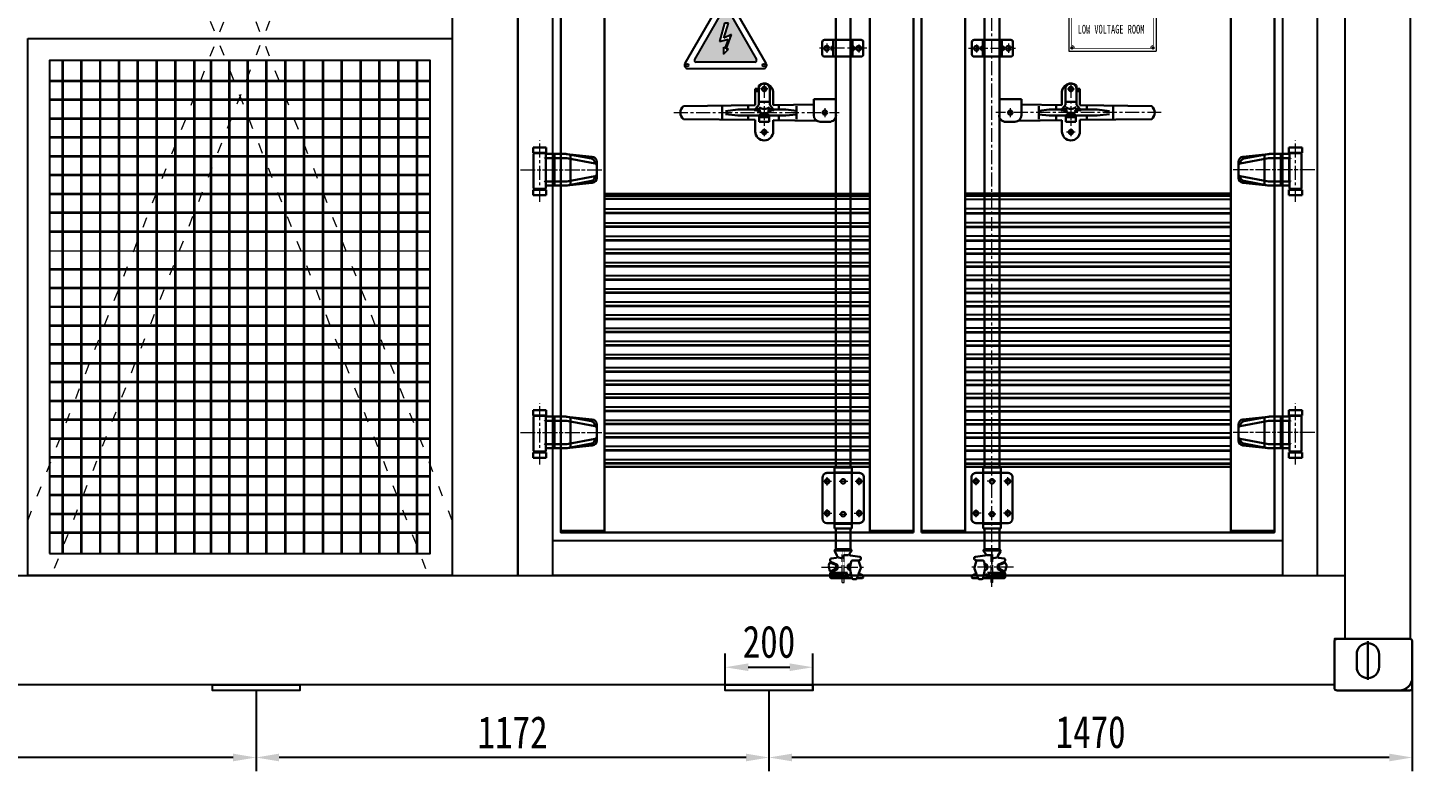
# Model space of a CAD drawing. Extents: x 59521 to 184406, y -1257 to 56672.
# Drawn here: x 74404 to 77568, y 17407 to 19105 of the extents above; entities that cross this region are included whole.
import ezdxf

# ---------------------------------------------------------------- set-up
doc = ezdxf.new("R2010")
doc.units = 0
doc.header["$MEASUREMENT"] = 0
doc.header["$PDMODE"] = 2
doc.header["$PDSIZE"] = 0.2
for name, pattern in [('ACAD_ISO03W100', [30, 12, -18]), ('CENTER', [50.8, 31.75, -6.35, 6.35, -6.35]), ('G', [2, 1.25, -0.25, 0.25, -0.25]), ('HIDDEN', [0.375, 0.25, -0.125])]:
    doc.linetypes.add(name, pattern=pattern)
doc.layers.get('0').update_dxf_attribs({"linetype": 'CONTINUOUS'})
doc.layers.get('DEFPOINTS').update_dxf_attribs({"linetype": 'CONTINUOUS'})
for name, color, linetype, lineweight in [('01', 7, 'CONTINUOUS', 18), ('05', 4, 'G', 18), ('AM_0', 7, 'CONTINUOUS', 30), ('AM_3', 6, 'HIDDEN', 15), ('AM_5', 3, 'CONTINUOUS', 15), ('AM_7', 4, 'CENTER', 15), ('THICK', 7, 'CONTINUOUS', 0), ('主体经', 7, 'CONTINUOUS', 60)]:
    doc.layers.add(name, color=color, linetype=linetype, lineweight=lineweight)
doc.layers.add('02___PRT_ALL_AXES', color=7, linetype='CONTINUOUS')
doc.styles.add('FSDBHZ', font='TXT.SHX', dxfattribs={"width": 0.707, "bigfont": 'HZFS.SHX'})
doc.styles.add('仿宋', font='', dxfattribs={"width": 0.8})
doc.styles.get('仿宋').set_extended_font_data('SimSun')
doc.dimstyles.new('12倍', dxfattribs={"dimscale": 21, "dimtxt": 3.5, "dimasz": 2.5, "dimexe": 1.5, "dimexo": 0, "dimgap": 1, "dimtad": 1, "dimtoh": 1, "dimdsep": 46, "dimtxsty": '仿宋', "dimcen": 2.5, "dimdle": 5, "dimclrd": 4, "dimclre": 4, "dimclrt": 3, "dimadec": 0, "dimazin": 0, "dimtfac": 1, "dimtmove": 0, "dimatfit": 3, "dimfxl": 1, "dimtolj": 1, "dimarcsym": 0})

# ---------------------------------------------------------------- blocks, each defined once
blk = doc.blocks.new('A$Ce09861e0')
at = {"layer": 'AM_0'}
for p, q in [((29.1, 124.3), (59.1, 124.3)), ((29.1, 124.3), (29.1, 112.3)), ((29.1, 112.3), (59.1, 112.3)), ((29.1, 111.3), (59.1, 111.3)), ((30.1, 110.3), (30.1, 31.3)), ((56.8, 100.3), (102.7, 100.3)), ((58.1, 110.3), (58.1, 31.3)), ((58.2, 48.2), (58.2, 99)), ((59.1, 124.3), (59.1, 112.3)), ((59.6, 109.6), (104.3, 109.6)), ((77.6, 38.1), (77.6, 109.2)), ((170.7, 88), (106.1, 100)), ((164.2, 103.3), (106.2, 109.5)), ((162.3, 99), (106.9, 109.3)), ((114.5, 39.5), (114.5, 107.5)), ((169.9, 88.2), (169.9, 89.9)), ((174.5, 55.3), (174.5, 91.8)), ((56.8, 46.8), (102.7, 46.8)), ((59.6, 37.6), (103.6, 37.6)), ((170.7, 59.1), (106.1, 47.1)), ((164.2, 43.9), (106.2, 37.7)), ((162.3, 48.2), (106.9, 37.9)), ((169.9, 57.2), (169.9, 59)), ((29.1, 30.3), (59.1, 30.3)), ((29.1, 29.3), (59.1, 29.3)), ((29.1, 27.8), (59.1, 27.8)), ((29.1, 15.8), (29.1, 27.8)), ((29.1, 15.8), (59.1, 15.8)), ((59.1, 15.8), (59.1, 27.8))]:
    blk.add_line(p, q, dxfattribs=at)
for centre, radius, start, end in [((31.1, 110.3), 1, 90, 180), ((56.8, 99), 1.38, 90, 180), ((57.1, 110.3), 1, 0, 90), ((59.6, 111), 1.38, 180, 270), ((59.6, 99), 1.38, 90, 180), ((102.7, 81.9), 18.5, 79.4792, 90), ((103.6, 91.1), 18.5, 79.4792, 90), ((104.3, 91.1), 18.5, 83.9115, 90), ((160.7, 89.9), 9.23, 0, 79.4792), ((163, 91.8), 11.5, 0, 83.9115), ((169.9, 83.5), 4.62, 0, 79.4792), ((169.9, 63.7), 4.62, 280.5208, 0), ((56.8, 48.2), 1.38, 180, 270), ((59.6, 48.2), 1.38, 180, 270), ((59.6, 36.2), 1.38, 90, 180), ((102.7, 65.3), 18.5, 270, 280.5208), ((103.6, 56), 18.5, 270, 280.5208), ((104.3, 56), 18.5, 270, 276.0885), ((160.7, 57.2), 9.23, 280.5208, 0), ((163, 55.3), 11.5, 276.0885, 0), ((31.1, 31.3), 1, 180, 270), ((57.1, 31.3), 1, 270, 0)]:
    blk.add_arc(centre, radius, start, end, dxfattribs=at)
at = {"layer": 'AM_7'}
for p, q in [((44.1, 0), (44.1, 140.2)), ((0, 73.6), (189.4, 73.6)), ((2.3, 73.6), (191.7, 73.6))]:
    blk.add_line(p, q, dxfattribs=at)
blk = doc.blocks.new('rehrehetreth')
at = {"linetype": 'ByBlock'}
h = blk.add_hatch(color=2, dxfattribs=at)
h.dxf.hatch_style = 1
edge = h.paths.add_edge_path()
edge.add_arc((99473.8, -259676.1), 4, 30, 150)
edge.add_line((99470.4, -259674.1), (99403.3, -259790.3))
edge.add_arc((99406.7, -259792.3), 4, 150, 270)
edge.add_line((99406.7, -259796.3), (99540.9, -259796.3))
edge.add_arc((99540.9, -259792.3), 4, 270, 30)
edge.add_line((99544.4, -259790.3), (99477.3, -259674.1))
h.paths.add_polyline_path([(99480.2, -259707.5), (99471.5, -259707.5), (99460.2, -259749.6), (99479.8, -259743.7), (99472.4, -259766), (99469, -259762.4), (99469.1, -259778), (99480.8, -259767.1), (99475.1, -259767.1), (99487.4, -259733.6), (99469.6, -259741.6)], flags=16)
at = {"layer": '02___PRT_ALL_AXES', "linetype": 'Continuous'}
for p, q in [((99466.9, -259650.1), (99380.7, -259799.3)), ((99566.9, -259799.3), (99480.7, -259650.1)), ((99403.3, -259790.3), (99470.4, -259674.1)), ((99477.3, -259674.1), (99544.4, -259790.3)), ((99471.5, -259707.5), (99460.2, -259749.6)), ((99469.6, -259741.6), (99480.2, -259707.5)), ((99480.2, -259707.5), (99471.5, -259707.5)), ((99460.2, -259749.6), (99479.8, -259743.7)), ((99472.4, -259766), (99469, -259762.4)), ((99469, -259762.4), (99469.1, -259778)), ((99487.4, -259733.6), (99469.6, -259741.6)), ((99479.8, -259743.7), (99472.4, -259766)), ((99475.1, -259767.1), (99487.4, -259733.6)), ((99469.1, -259778), (99480.8, -259767.1)), ((99480.8, -259767.1), (99475.1, -259767.1)), ((99387.7, -259811.3), (99560, -259811.3)), ((99540.9, -259796.3), (99406.7, -259796.3))]:
    blk.add_line(p, q, dxfattribs=at)
for centre in [(99473.8, -259653.2), (99386.3, -259803.3), (99561.3, -259803.3)]:
    blk.add_circle(centre, 3.1, dxfattribs=at)
for centre, radius, start, end in [((99473.8, -259654.1), 8, 30, 150), ((99473.8, -259676.1), 4, 30, 150), ((99406.7, -259792.3), 4, 150, 270), ((99540.9, -259792.3), 4, 270, 30), ((99387.7, -259803.3), 8, 150, 270), ((99560, -259803.3), 8, 270, 30)]:
    blk.add_arc(centre, radius, start, end, dxfattribs=at)
blk = doc.blocks.new('EY56UY56Y54Y5JHRTYHR')
at = {"layer": '01'}
for p, q in [((-27037.9, -55721.6), (-26837.9, -55721.6)), ((-27037.9, -55721.6), (-27037.9, -55821.6)), ((-26837.9, -55721.6), (-26837.9, -55821.6)), ((-27037.9, -55821.6), (-26837.9, -55821.6))]:
    blk.add_line(p, q, dxfattribs=at)
at = {"layer": '01', "const_width": 1.5}
for points in [[(-27031.9, -55735.1, 0.414214), (-27024.4, -55727.6, 0.414214)], [(-26851.4, -55727.6, 0.414214), (-26843.9, -55735.1, 0.414214)], [(-27024.4, -55815.6, 0.414214), (-27031.9, -55808.1, 0.414214)], [(-26843.9, -55808.1, 0.414214), (-26851.4, -55815.6, 0.414214)]]:
    blk.add_lwpolyline(points, format="xyb", dxfattribs=at)
for points in [[(-27031.9, -55734.4), (-27031.9, -55808.9)], [(-27025.1, -55727.6), (-26850.7, -55727.6)], [(-26843.9, -55734.3), (-26843.9, -55808.9)], [(-27025, -55815.6), (-26850.7, -55815.6)]]:
    blk.add_lwpolyline(points, dxfattribs=at)
at = {"layer": '01', "lineweight": 30}
for centre in [(-27030.4, -55729.1), (-26845.4, -55729.1), (-27030.4, -55814.1), (-26845.4, -55814.1)]:
    blk.add_circle(centre, 1.65, dxfattribs=at)
at = {"layer": '05'}
for p, q in [((-27026.7, -55729.1), (-27034, -55729.1)), ((-27030.4, -55726.1), (-27030.4, -55732.1)), ((-26841.7, -55729.1), (-26849, -55729.1)), ((-26845.4, -55726.1), (-26845.4, -55732.1)), ((-27030.4, -55811.1), (-27030.4, -55817.1)), ((-26845.4, -55811.1), (-26845.4, -55817.1)), ((-27026.7, -55814.1), (-27034, -55814.1)), ((-26841.7, -55814.1), (-26849, -55814.1))]:
    blk.add_line(p, q, dxfattribs=at)
at = {"insert": (-27017.4, -55771.6), "char_height": 20, "attachment_point": 4, "style": 'FSDBHZ'}
blk.add_mtext('{\\fSimHei|b0|i0|c134|p49;\\W0.7;LOW VOLTAGE ROOM}', dxfattribs=at)
blk = doc.blocks.new('*D160')
at = {"color": 4, "linetype": 'Continuous', "lineweight": -2, "transparency": 16777216}
for p, q in [((77568.2, 17650.2), (77568.2, 17406.6)), ((76098.2, 17591.2), (76098.2, 17406.6)), ((77515.7, 17438.1), (76150.7, 17438.1))]:
    blk.add_line(p, q, dxfattribs=at)
at = {"color": 4, "transparency": 16777216}
for points in [[(76150.7, 17446.9), (76150.7, 17429.4), (76098.2, 17438.1)], [(77515.7, 17446.9), (77515.7, 17429.4), (77568.2, 17438.1)]]:
    blk.add_solid(points, dxfattribs=at)
at = {"layer": 'DEFPOINTS', "color": 0, "transparency": 16777216}
for p in [(77568.2, 17650.2), (76098.2, 17591.2), (76098.2, 17438.1)]:
    blk.add_point(p, dxfattribs=at)
at = {"color": 3, "transparency": 16777216, "insert": (76833.2, 17495.9), "char_height": 73.5, "attachment_point": 5, "style": '仿宋'}
blk.add_mtext('\\A1;1470', dxfattribs=at)
blk = doc.blocks.new('*D161')
at = {"color": 4, "linetype": 'Continuous', "lineweight": -2}
for p, q in [((74926.2, 17591.2), (74926.2, 17406.6)), ((76098.2, 17591.2), (76098.2, 17406.6)), ((76045.7, 17438.1), (74978.7, 17438.1))]:
    blk.add_line(p, q, dxfattribs=at)
at = {"color": 4}
for points in [[(74978.7, 17446.9), (74978.7, 17429.4), (74926.2, 17438.1)], [(76045.7, 17446.9), (76045.7, 17429.4), (76098.2, 17438.1)]]:
    blk.add_solid(points, dxfattribs=at)
at = {"layer": 'DEFPOINTS', "color": 0}
for p in [(74926.2, 17591.2), (76098.2, 17591.2), (74926.2, 17438.1)]:
    blk.add_point(p, dxfattribs=at)
at = {"color": 3, "insert": (75512.2, 17495.9), "char_height": 73.5, "attachment_point": 5, "style": '仿宋'}
blk.add_mtext('\\A1;1172', dxfattribs=at)
blk = doc.blocks.new('*D162')
at = {"color": 4, "linetype": 'Continuous', "lineweight": -2}
for p, q in [((73226.2, 17591.2), (73226.2, 17406.6)), ((74926.2, 17538.4), (74926.2, 17406.6)), ((74873.7, 17438.1), (73278.7, 17438.1))]:
    blk.add_line(p, q, dxfattribs=at)
at = {"color": 4}
for points in [[(73278.7, 17446.9), (73278.7, 17429.4), (73226.2, 17438.1)], [(74873.7, 17446.9), (74873.7, 17429.4), (74926.2, 17438.1)]]:
    blk.add_solid(points, dxfattribs=at)
at = {"layer": 'DEFPOINTS', "color": 0}
for p in [(73226.2, 17591.2), (74926.2, 17538.4), (73226.2, 17438.1)]:
    blk.add_point(p, dxfattribs=at)
at = {"color": 3, "insert": (74076.2, 17495.9), "char_height": 73.5, "attachment_point": 5, "style": '仿宋'}
blk.add_mtext('\\A1;1700', dxfattribs=at)
blk = doc.blocks.new('*D166')
at = {"color": 4, "linetype": 'Continuous', "lineweight": -2, "transparency": 16777216}
for p, q in [((75998.2, 17591.2), (75998.2, 17675.8)), ((76198.2, 17591.2), (76198.2, 17675.8)), ((76050.7, 17644.3), (76145.7, 17644.3))]:
    blk.add_line(p, q, dxfattribs=at)
at = {"color": 4, "transparency": 16777216}
for points in [[(76050.7, 17653.1), (76050.7, 17635.6), (75998.2, 17644.3)], [(76145.7, 17653.1), (76145.7, 17635.6), (76198.2, 17644.3)]]:
    blk.add_solid(points, dxfattribs=at)
at = {"layer": 'DEFPOINTS', "color": 0, "transparency": 16777216}
for p in [(76198.2, 17644.3), (75998.2, 17591.2), (76198.2, 17591.2)]:
    blk.add_point(p, dxfattribs=at)
at = {"color": 3, "transparency": 16777216, "insert": (76098.2, 17702.1), "char_height": 73.5, "attachment_point": 5, "style": '仿宋'}
blk.add_mtext('\\A1;200', dxfattribs=at)

msp = doc.modelspace()

# ---------------------------------------------------------------- linework, layer by layer
at = {"color": 7, "linetype": 'Continuous'}
for p, q in [((76328.739, 18713.293), (75722.239, 18713.293)), ((76546.739, 18713.293), (77153.239, 18713.293)), ((75722.239, 18691.293), (76328.739, 18691.293)), ((76328.739, 18682.526), (75722.239, 18682.526)), ((76328.739, 18680.98), (75722.239, 18680.98)), ((77153.239, 18691.293), (76546.739, 18691.293)), ((76546.739, 18682.526), (77153.239, 18682.526)), ((76546.739, 18680.98), (77153.239, 18680.98)), ((75722.239, 18659.758), (76328.739, 18659.758)), ((76328.739, 18650.991), (75722.239, 18650.991)), ((76328.739, 18649.445), (75722.239, 18649.445)), ((77153.239, 18659.758), (76546.739, 18659.758)), ((76546.739, 18650.991), (77153.239, 18650.991)), ((76546.739, 18649.445), (77153.239, 18649.445)), ((75722.239, 18628.99), (76328.739, 18628.99)), ((76328.739, 18620.223), (75722.239, 18620.223)), ((76328.739, 18618.678), (75722.239, 18618.678)), ((77153.239, 18628.99), (76546.739, 18628.99)), ((76546.739, 18620.223), (77153.239, 18620.223)), ((76546.739, 18618.678), (77153.239, 18618.678)), ((75722.239, 18598.99), (76328.739, 18598.99)), ((76328.739, 18590.223), (75722.239, 18590.223)), ((76328.739, 18588.678), (75722.239, 18588.678)), ((77153.239, 18598.99), (76546.739, 18598.99)), ((76546.739, 18590.223), (77153.239, 18590.223)), ((76546.739, 18588.678), (77153.239, 18588.678)), ((75722.239, 18568.99), (76328.739, 18568.99)), ((76328.739, 18560.223), (75722.239, 18560.223)), ((76328.739, 18558.678), (75722.239, 18558.678)), ((77153.239, 18568.99), (76546.739, 18568.99)), ((76546.739, 18560.223), (77153.239, 18560.223)), ((76546.739, 18558.678), (77153.239, 18558.678)), ((75722.239, 18538.99), (76328.739, 18538.99)), ((76328.739, 18530.223), (75722.239, 18530.223)), ((76328.739, 18528.678), (75722.239, 18528.678)), ((77153.239, 18538.99), (76546.739, 18538.99)), ((76546.739, 18530.223), (77153.239, 18530.223)), ((76546.739, 18528.678), (77153.239, 18528.678)), ((75722.239, 18508.99), (76328.739, 18508.99)), ((76328.739, 18500.223), (75722.239, 18500.223)), ((76328.739, 18498.678), (75722.239, 18498.678)), ((75722.239, 18478.99), (76328.739, 18478.99)), ((77153.239, 18508.99), (76546.739, 18508.99)), ((76546.739, 18500.223), (77153.239, 18500.223)), ((76546.739, 18498.678), (77153.239, 18498.678)), ((77153.239, 18478.99), (76546.739, 18478.99)), ((76328.739, 18470.223), (75722.239, 18470.223)), ((76328.739, 18468.678), (75722.239, 18468.678)), ((75722.239, 18448.99), (76328.739, 18448.99)), ((76546.739, 18470.223), (77153.239, 18470.223)), ((76546.739, 18468.678), (77153.239, 18468.678)), ((77153.239, 18448.99), (76546.739, 18448.99)), ((76328.739, 18440.223), (75722.239, 18440.223)), ((76328.739, 18438.678), (75722.239, 18438.678)), ((75722.239, 18418.99), (76328.739, 18418.99)), ((76546.739, 18440.223), (77153.239, 18440.223)), ((76546.739, 18438.678), (77153.239, 18438.678)), ((77153.239, 18418.99), (76546.739, 18418.99)), ((76328.739, 18410.223), (75722.239, 18410.223)), ((76328.739, 18408.678), (75722.239, 18408.678)), ((75722.239, 18388.99), (76328.739, 18388.99)), ((76546.739, 18410.223), (77153.239, 18410.223)), ((76546.739, 18408.678), (77153.239, 18408.678)), ((77153.239, 18388.99), (76546.739, 18388.99)), ((76328.739, 18380.223), (75722.239, 18380.223)), ((76328.739, 18378.678), (75722.239, 18378.678)), ((75722.239, 18358.99), (76328.739, 18358.99)), ((76546.739, 18380.223), (77153.239, 18380.223)), ((76546.739, 18378.678), (77153.239, 18378.678)), ((77153.239, 18358.99), (76546.739, 18358.99)), ((76328.739, 18350.223), (75722.239, 18350.223)), ((76328.739, 18348.678), (75722.239, 18348.678)), ((75722.239, 18328.99), (76328.739, 18328.99)), ((76328.739, 18320.223), (75722.239, 18320.223)), ((76546.739, 18350.223), (77153.239, 18350.223)), ((76546.739, 18348.678), (77153.239, 18348.678)), ((77153.239, 18328.99), (76546.739, 18328.99)), ((76546.739, 18320.223), (77153.239, 18320.223)), ((76328.739, 18318.678), (75722.239, 18318.678)), ((75722.239, 18298.99), (76328.739, 18298.99)), ((76328.739, 18290.223), (75722.239, 18290.223)), ((76328.739, 18288.678), (75722.239, 18288.678)), ((76546.739, 18318.678), (77153.239, 18318.678)), ((77153.239, 18298.99), (76546.739, 18298.99)), ((76546.739, 18290.223), (77153.239, 18290.223)), ((76546.739, 18288.678), (77153.239, 18288.678)), ((75722.239, 18268.99), (76328.739, 18268.99)), ((76328.739, 18260.223), (75722.239, 18260.223)), ((76328.739, 18258.678), (75722.239, 18258.678)), ((77153.239, 18268.99), (76546.739, 18268.99)), ((76546.739, 18260.223), (77153.239, 18260.223)), ((76546.739, 18258.678), (77153.239, 18258.678)), ((75722.239, 18238.99), (76328.739, 18238.99)), ((76328.739, 18230.223), (75722.239, 18230.223)), ((76328.739, 18228.678), (75722.239, 18228.678)), ((77153.239, 18238.99), (76546.739, 18238.99)), ((76546.739, 18230.223), (77153.239, 18230.223)), ((76546.739, 18228.678), (77153.239, 18228.678)), ((75722.239, 18208.99), (76328.739, 18208.99)), ((76328.739, 18200.223), (75722.239, 18200.223)), ((76328.739, 18198.678), (75722.239, 18198.678)), ((77153.239, 18208.99), (76546.739, 18208.99)), ((76546.739, 18200.223), (77153.239, 18200.223)), ((76546.739, 18198.678), (77153.239, 18198.678)), ((75722.239, 18178.99), (76328.739, 18178.99)), ((76328.739, 18170.223), (75722.239, 18170.223)), ((76328.739, 18168.678), (75722.239, 18168.678)), ((77153.239, 18178.99), (76546.739, 18178.99)), ((76546.739, 18170.223), (77153.239, 18170.223)), ((76546.739, 18168.678), (77153.239, 18168.678)), ((75722.239, 18148.99), (76328.739, 18148.99)), ((76328.739, 18140.223), (75722.239, 18140.223)), ((76328.739, 18138.678), (75722.239, 18138.678)), ((77153.239, 18148.99), (76546.739, 18148.99)), ((76546.739, 18140.223), (77153.239, 18140.223)), ((76546.739, 18138.678), (77153.239, 18138.678)), ((75722.239, 18118.99), (76328.739, 18118.99)), ((76328.739, 18110.223), (75722.239, 18110.223)), ((76328.739, 18108.678), (75722.239, 18108.678)), ((77153.239, 18118.99), (76546.739, 18118.99)), ((76546.739, 18110.223), (77153.239, 18110.223)), ((76546.739, 18108.678), (77153.239, 18108.678))]:
    msp.add_line(p, q, dxfattribs=at)
for points in [[(74404.239, 19080.172), (75374.239, 19080.172), (75374.239, 17854.172), (74404.239, 17854.172)], [(74454.239, 17904.172), (75324.239, 17904.172), (75324.239, 19030.172), (74454.239, 19030.172)], [(75604.239, 17934.172), (77271.239, 17934.172), (77271.239, 17854.172), (75604.239, 17854.172)]]:
    msp.add_lwpolyline(points, close=True)
at = {"color": 6, "lineweight": -3}
for points in [[(74826.239, 17604.172), (75026.239, 17604.172), (75026.239, 17591.172), (74826.239, 17591.172)], [(75998.239, 17604.172), (76198.239, 17604.172), (76198.239, 17591.172), (75998.239, 17591.172)]]:
    msp.add_lwpolyline(points, close=True, dxfattribs=at)
at = {"layer": 'AM_0'}
for p, q in [((76219.739, 19072.167), (76219.739, 19044.167)), ((76308.739, 19077.167), (76224.739, 19077.167)), ((76240.839, 19062.167), (76240.839, 19054.167)), ((76244.839, 19061.095), (76240.839, 19062.167)), ((76244.839, 19055.239), (76240.839, 19054.167)), ((76244.839, 19077.167), (76244.839, 19039.167)), ((76288.639, 19077.167), (76288.639, 19039.167)), ((76292.639, 19062.167), (76288.639, 19061.095)), ((76292.639, 19054.167), (76288.639, 19055.239)), ((76292.639, 19062.167), (76292.639, 19054.167)), ((76313.739, 19072.167), (76313.739, 19044.167)), ((76561.739, 19072.167), (76561.739, 19044.167)), ((76566.739, 19077.167), (76650.739, 19077.167)), ((76582.839, 19062.167), (76582.839, 19054.167)), ((76582.839, 19062.167), (76586.839, 19061.095)), ((76582.839, 19054.167), (76586.839, 19055.239)), ((76586.839, 19077.167), (76586.839, 19039.167)), ((76630.639, 19077.167), (76630.639, 19039.167)), ((76630.639, 19061.095), (76634.639, 19062.167)), ((76630.639, 19055.239), (76634.639, 19054.167)), ((76634.639, 19062.167), (76634.639, 19054.167)), ((76655.739, 19072.167), (76655.739, 19044.167)), ((76308.739, 19039.167), (76224.739, 19039.167)), ((76566.739, 19039.167), (76650.739, 19039.167)), ((76066.795, 18965.469), (76066.795, 18927.981)), ((76066.795, 18965.469), (76074.795, 18965.469)), ((76066.795, 18960.469), (76074.795, 18960.469)), ((76074.795, 18973.42), (76074.795, 18929.254)), ((76099.795, 18968.672), (76099.795, 18929.254)), ((76107.795, 18960.672), (76107.795, 18928.527)), ((76767.683, 18960.672), (76767.683, 18928.527)), ((76775.683, 18968.672), (76775.683, 18929.254)), ((76800.683, 18973.42), (76800.683, 18929.254)), ((76808.683, 18965.469), (76800.683, 18965.469)), ((76808.683, 18960.469), (76800.683, 18960.469)), ((76808.683, 18965.469), (76808.683, 18927.981)), ((75902.633, 18925.796), (76066.795, 18927.981)), ((75990.895, 18926.172), (75990.895, 18896.172)), ((76050.895, 18926.172), (76050.895, 18917.948)), ((76074.795, 18929.254), (76064.264, 18916.126)), ((76075.895, 18936.172), (76098.695, 18936.172)), ((76099.795, 18929.254), (76110.326, 18916.126)), ((76107.795, 18928.527), (76200.395, 18929.76)), ((76120.895, 18926.172), (76120.895, 18917.948)), ((76160.895, 18926.172), (76160.895, 18896.172)), ((76200.395, 18942.172), (76251.395, 18942.172)), ((76200.395, 18942.172), (76200.395, 18905.172)), ((76675.083, 18942.172), (76624.083, 18942.172)), ((76675.083, 18942.172), (76675.083, 18905.172)), ((76767.683, 18928.527), (76675.083, 18929.76)), ((76714.583, 18926.172), (76714.583, 18896.172)), ((76754.583, 18926.172), (76754.583, 18917.948)), ((76775.683, 18929.254), (76765.152, 18916.126)), ((76799.583, 18936.172), (76776.783, 18936.172)), ((76800.683, 18929.254), (76811.214, 18916.126)), ((76972.845, 18925.796), (76808.683, 18927.981)), ((76824.583, 18926.172), (76824.583, 18917.948)), ((76884.583, 18926.172), (76884.583, 18896.172)), ((75902.666, 18896.172), (76066.795, 18894.357)), ((76027.241, 18917.948), (75998.818, 18914.396)), ((76027.241, 18904.396), (75998.818, 18907.948)), ((76027.241, 18917.948), (76074.795, 18917.948)), ((76027.241, 18904.396), (76075.895, 18904.396)), ((76050.895, 18904.396), (76050.895, 18896.172)), ((76066.795, 18868.272), (76066.795, 18894.357)), ((76075.895, 18906.172), (76098.695, 18906.172)), ((76075.895, 18906.172), (76075.895, 18889.882)), ((76075.895, 18901.172), (76098.695, 18901.172)), ((76075.895, 18889.882), (76098.695, 18889.882)), ((76098.695, 18906.172), (76098.695, 18889.882)), ((76098.695, 18904.396), (76136.873, 18904.396)), ((76099.795, 18917.948), (76136.873, 18917.948)), ((76107.795, 18868.272), (76107.795, 18893.903)), ((76107.795, 18893.903), (76206.904, 18892.807)), ((76120.895, 18904.396), (76120.895, 18896.172)), ((76136.873, 18917.948), (76160.728, 18915.157)), ((76136.873, 18904.396), (76160.728, 18907.187)), ((76215.395, 18890.172), (76236.395, 18890.172)), ((76660.083, 18890.172), (76639.083, 18890.172)), ((76767.683, 18893.903), (76668.574, 18892.807)), ((76738.605, 18917.948), (76714.75, 18915.157)), ((76738.605, 18904.396), (76714.75, 18907.187)), ((76775.683, 18917.948), (76738.605, 18917.948)), ((76776.783, 18904.396), (76738.605, 18904.396)), ((76754.583, 18904.396), (76754.583, 18896.172)), ((76767.683, 18868.272), (76767.683, 18893.903)), ((76799.583, 18906.172), (76776.783, 18906.172)), ((76776.783, 18906.172), (76776.783, 18889.882)), ((76799.583, 18901.172), (76776.783, 18901.172)), ((76799.583, 18889.882), (76776.783, 18889.882)), ((76799.583, 18906.172), (76799.583, 18889.882)), ((76848.237, 18904.396), (76799.583, 18904.396)), ((76848.237, 18917.948), (76800.683, 18917.948)), ((76972.812, 18896.172), (76808.683, 18894.357)), ((76808.683, 18868.272), (76808.683, 18894.357)), ((76824.583, 18904.396), (76824.583, 18896.172)), ((76848.237, 18917.948), (76876.66, 18914.396)), ((76848.237, 18904.396), (76876.66, 18907.948)), ((76247.739, 18100.512), (76287.739, 18100.512)), ((76247.739, 18089.512), (76247.739, 18100.512)), ((76287.739, 18089.512), (76287.739, 18100.512)), ((76627.739, 18100.512), (76587.739, 18100.512)), ((76587.739, 18089.512), (76587.739, 18100.512)), ((76627.739, 18089.512), (76627.739, 18100.512)), ((76220.739, 17983.712), (76220.739, 18078.012)), ((76230.739, 18088.012), (76304.739, 18088.012)), ((76247.739, 18089.512), (76287.739, 18089.512)), ((76247.739, 17973.712), (76247.739, 18088.012)), ((76250.739, 18088.012), (76250.739, 18089.512)), ((76284.739, 18088.012), (76284.739, 18089.512)), ((76287.739, 17973.712), (76287.739, 18088.012)), ((76314.739, 17983.712), (76314.739, 18078.012)), ((76560.739, 17983.712), (76560.739, 18078.012)), ((76644.739, 18088.012), (76570.739, 18088.012)), ((76627.739, 18089.512), (76587.739, 18089.512)), ((76587.739, 17973.712), (76587.739, 18088.012)), ((76590.739, 18088.012), (76590.739, 18089.512)), ((76624.739, 18088.012), (76624.739, 18089.512)), ((76627.739, 17973.712), (76627.739, 18088.012)), ((76654.739, 17983.712), (76654.739, 18078.012)), ((76230.739, 17973.712), (76304.739, 17973.712)), ((76247.739, 17972.212), (76287.739, 17972.212)), ((76247.739, 17961.212), (76247.739, 17972.212)), ((76250.739, 17972.212), (76250.739, 17973.712)), ((76284.739, 17972.212), (76284.739, 17973.712)), ((76287.739, 17961.212), (76287.739, 17972.212)), ((76644.739, 17973.712), (76570.739, 17973.712)), ((76627.739, 17972.212), (76587.739, 17972.212)), ((76587.739, 17961.212), (76587.739, 17972.212)), ((76590.739, 17972.212), (76590.739, 17973.712)), ((76624.739, 17972.212), (76624.739, 17973.712)), ((76627.739, 17961.212), (76627.739, 17972.212)), ((76247.739, 17961.212), (76287.739, 17961.212)), ((76250.739, 17914.212), (76250.739, 17961.212)), ((76284.739, 17914.212), (76284.739, 17961.212)), ((76627.739, 17961.212), (76587.739, 17961.212)), ((76590.739, 17914.212), (76590.739, 17961.212)), ((76624.739, 17914.212), (76624.739, 17961.212)), ((76254.299, 17899.054), (76248.339, 17908.634)), ((76251.689, 17914.213), (76249.333, 17912.785)), ((76250.689, 17914.213), (76284.69, 17914.213)), ((76250.959, 17911.212), (76284.299, 17911.212)), ((76286.204, 17908.517), (76282.509, 17904.433)), ((76285.534, 17913.095), (76283.69, 17914.212)), ((76589.274, 17908.517), (76592.969, 17904.433)), ((76589.944, 17913.095), (76591.788, 17914.212)), ((76624.789, 17914.213), (76590.788, 17914.213)), ((76624.52, 17911.212), (76591.179, 17911.212)), ((76621.179, 17899.054), (76627.139, 17908.634)), ((76623.789, 17914.213), (76626.145, 17912.785)), ((76234.704, 17877.398), (76236.553, 17882.145)), ((76237.689, 17888.116), (76237.689, 17889.649)), ((76238.455, 17883.013), (76249.396, 17879.105)), ((76252.967, 17879.022), (76239.412, 17885.401)), ((76252.22, 17894.506), (76240.221, 17892.612)), ((76263.9, 17893.246), (76256.69, 17895.212)), ((76267.69, 17896.14), (76267.69, 17897.212)), ((76270.69, 17900.212), (76279.921, 17900.212)), ((76284.909, 17880.742), (76280.56, 17878.972)), ((76285.763, 17885.719), (76283.811, 17874.334)), ((76305.593, 17896.564), (76284.331, 17899.447)), ((76288.719, 17888.212), (76300.927, 17888.212)), ((76306.321, 17889.452), (76303.199, 17888.182)), ((76303.812, 17886.037), (76307.726, 17872.337)), ((76308.19, 17892.231), (76308.19, 17893.592)), ((76567.288, 17892.231), (76567.288, 17893.592)), ((76571.666, 17886.037), (76567.752, 17872.337)), ((76569.157, 17889.452), (76572.279, 17888.182)), ((76569.885, 17896.564), (76591.147, 17899.447)), ((76586.759, 17888.212), (76574.551, 17888.212)), ((76589.716, 17885.719), (76591.667, 17874.334)), ((76590.569, 17880.742), (76594.919, 17878.972)), ((76604.788, 17900.212), (76595.557, 17900.212)), ((76607.788, 17896.14), (76607.788, 17897.212)), ((76611.578, 17893.246), (76618.789, 17895.212)), ((76622.511, 17879.022), (76636.066, 17885.401)), ((76623.258, 17894.506), (76635.257, 17892.612)), ((76637.023, 17883.013), (76626.082, 17879.105)), ((76637.789, 17888.116), (76637.789, 17889.649)), ((76640.774, 17877.398), (76638.925, 17882.145)), ((76236.678, 17865.742), (76234.584, 17875.99)), ((76237.689, 17850.775), (76237.689, 17858.308)), ((76243.393, 17856.262), (76238.927, 17859.026)), ((76252.967, 17867.401), (76239.412, 17861.022)), ((76243.606, 17851.373), (76239.565, 17849.247)), ((76239.778, 17859.664), (76277.63, 17859.664)), ((76240.221, 17847.812), (76287.68, 17847.812)), ((76241.044, 17863.703), (76250.287, 17868.859)), ((76244.881, 17856.475), (76269.762, 17856.475)), ((76244.881, 17850.948), (76269.762, 17850.948)), ((76251.807, 17876.058), (76251.854, 17871.308)), ((76254.689, 17876.308), (76254.689, 17870.116)), ((76271.463, 17850.948), (76277.205, 17849.035)), ((76271.676, 17856.475), (76278.056, 17858.601)), ((76278.69, 17870.222), (76278.69, 17876.194)), ((76280.548, 17867.447), (76284.118, 17865.979)), ((76287.715, 17847.634), (76283.897, 17867.106)), ((76290.659, 17845.212), (76296.144, 17845.212)), ((76307.573, 17869.138), (76298.937, 17847.116)), ((76299.21, 17847.812), (76310.69, 17847.812)), ((76303.248, 17858.108), (76311.832, 17854.576)), ((76313.69, 17850.812), (76313.69, 17851.802)), ((76561.788, 17850.812), (76561.788, 17851.802)), ((76572.23, 17858.108), (76563.646, 17854.576)), ((76576.268, 17847.812), (76564.788, 17847.812)), ((76567.905, 17869.138), (76576.541, 17847.116)), ((76584.819, 17845.212), (76579.334, 17845.212)), ((76587.763, 17847.634), (76591.581, 17867.106)), ((76635.257, 17847.812), (76587.798, 17847.812)), ((76594.93, 17867.447), (76591.36, 17865.979)), ((76596.788, 17870.222), (76596.788, 17876.194)), ((76603.802, 17856.475), (76597.422, 17858.601)), ((76635.7, 17859.664), (76597.848, 17859.664)), ((76604.015, 17850.948), (76598.273, 17849.035)), ((76630.597, 17856.475), (76605.716, 17856.475)), ((76630.597, 17850.948), (76605.716, 17850.948)), ((76620.789, 17876.308), (76620.789, 17870.116)), ((76622.511, 17867.401), (76636.066, 17861.022)), ((76623.671, 17876.058), (76623.624, 17871.308)), ((76634.434, 17863.703), (76625.192, 17868.859)), ((76631.873, 17851.373), (76635.913, 17849.247)), ((76632.085, 17856.262), (76636.551, 17859.026)), ((76637.789, 17850.775), (76637.789, 17858.308)), ((76638.8, 17865.742), (76640.894, 17875.99)), ((77466.739, 17615.172), (77466.739, 17704.172))]:
    msp.add_line(p, q, dxfattribs=at)
for points in [[(75722.239, 17956.172), (75622.239, 17956.172), (75622.239, 20205.172), (75722.239, 20205.172)], [(76428.739, 17956.172), (76328.739, 17956.172), (76328.739, 20205.172), (76428.739, 20205.172)], [(76446.739, 17956.172), (76546.739, 17956.172), (76546.739, 20205.172), (76446.739, 20205.172)], [(77153.239, 17956.172), (77253.239, 17956.172), (77253.239, 20205.172), (77153.239, 20205.172)], [(76250.739, 20068.612), (76284.739, 20068.612), (76284.739, 18100.512), (76250.739, 18100.512)], [(76624.739, 20068.612), (76590.739, 20068.612), (76590.739, 18100.512), (76624.739, 18100.512)], [(76328.739, 18102.172), (75722.239, 18102.172), (75722.239, 17952.172), (76328.739, 17952.172)], [(76546.739, 18102.172), (77153.239, 18102.172), (77153.239, 17952.172), (76546.739, 17952.172)], [(75722.239, 17952.172), (75622.239, 17952.172), (75622.239, 17956.172), (75722.239, 17956.172)], [(76428.739, 17952.172), (76328.739, 17952.172), (76328.739, 17956.172), (76428.739, 17956.172)], [(76428.739, 17952.172), (76328.739, 17952.172), (76328.739, 17956.172), (76428.739, 17956.172)], [(76446.739, 17952.172), (76546.739, 17952.172), (76546.739, 17956.172), (76446.739, 17956.172)], [(76446.739, 17952.172), (76546.739, 17952.172), (76546.739, 17956.172), (76446.739, 17956.172)], [(77153.239, 17952.172), (77253.239, 17952.172), (77253.239, 17956.172), (77153.239, 17956.172)]]:
    msp.add_lwpolyline(points, close=True, dxfattribs=at)
for points in [[(77562.239, 17709.172, -0.41421356), (77568.239, 17703.172), (77568.239, 17597.172, -0.41421356), (77562.239, 17591.172), (77396.239, 17591.172, -0.41421356), (77390.239, 17597.172), (77390.239, 17703.172, -0.41421356), (77396.239, 17709.172)], [(77492.239, 17645.172, -1), (77441.239, 17645.172), (77441.239, 17673.672, -1), (77492.239, 17673.672)]]:
    msp.add_lwpolyline(points, format="xyb", close=True, dxfattribs=at)
for centre, radius in [((76230.239, 19058.167), 5.5), ((76303.239, 19058.167), 5.5), ((76572.239, 19058.167), 5.5), ((76645.239, 19058.167), 5.5), ((76087.295, 18965.172), 5), ((76788.183, 18965.172), 5), ((76225.895, 18911.172), 5), ((76649.583, 18911.172), 5), ((76087.295, 18866.772), 5), ((76788.183, 18866.772), 5), ((76231.239, 18069.012), 5.25), ((76267.739, 18069.012), 5.25), ((76304.239, 18069.012), 5.25), ((76571.239, 18069.012), 5.25), ((76607.739, 18069.012), 5.25), ((76644.239, 18069.012), 5.25), ((76231.239, 17996.012), 5.25), ((76267.739, 17994.012), 5.25), ((76304.239, 17996.012), 5.25), ((76571.239, 17996.012), 5.25), ((76607.739, 17994.012), 5.25), ((76644.239, 17996.012), 5.25)]:
    msp.add_circle(centre, radius, dxfattribs=at)
for centre, radius, start, end in [((76224.739, 19072.167), 5, 89.99992, 180), ((76308.739, 19072.167), 5, 359.9999, 89.99992), ((76566.739, 19072.167), 5, 90.00008, 180.0001), ((76650.739, 19072.167), 5, 0, 90.00008), ((76224.739, 19044.167), 5, 180, 270.0001), ((76308.739, 19044.167), 5, 270.0001, 359.9999), ((76566.739, 19044.167), 5, 180.0001, 269.9999), ((76650.739, 19044.167), 5, 269.9999, 0), ((76087.295, 18957.172), 20.5, 0, 127.572), ((76087.295, 18965.172), 12.5, 0, 180.0002), ((76788.183, 18957.172), 20.5, 52.428, 180), ((76788.183, 18965.172), 12.5, 359.9998, 180), ((75915.895, 18911.172), 20, 131.4097, 228.5903), ((76087.553, 18941.127), 21.288, 235.62456, 304.37544), ((76787.926, 18941.127), 21.288, 235.62456, 304.37544), ((76959.583, 18911.172), 20, 311.4097, 48.5903), ((76067.717, 18905.38), 11.287, 51.165186, 107.812645), ((76070.247, 18908.6), 11.287, 51.165186, 107.812645), ((76087.295, 18927.297), 18.125, 226.3971, 313.6028), ((76084.636, 18915.664), 7.512, 166.699891, 205.663234), ((76089.954, 18915.664), 7.512, 334.336766, 13.300109), ((76104.343, 18908.6), 11.287, 72.187355, 128.834814), ((76106.873, 18905.38), 11.287, 72.187355, 128.834814), ((76215.395, 18905.172), 15, 180.0001, 270), ((76236.395, 18905.172), 15, 269.9999, 0), ((76639.083, 18905.172), 15, 180, 270.0001), ((76660.083, 18905.172), 15, 270, 359.9999), ((76768.605, 18905.38), 11.287, 51.165186, 107.812645), ((76771.135, 18908.6), 11.287, 51.165186, 107.812645), ((76788.183, 18927.297), 18.125, 226.3972, 313.6029), ((76785.524, 18915.664), 7.512, 166.699891, 205.663234), ((76790.842, 18915.664), 7.512, 334.336766, 13.300109), ((76805.231, 18908.6), 11.287, 72.187355, 128.834814), ((76807.761, 18905.38), 11.287, 72.187355, 128.834814), ((76087.295, 18868.272), 20.5, 180.0001, 0), ((76788.183, 18868.272), 20.5, 180, 359.9999), ((76230.739, 18078.012), 10, 89.99998, 180.0002), ((76304.739, 18078.012), 10, 0, 90.00008), ((76570.739, 18078.012), 10, 89.99992, 180), ((76644.739, 18078.012), 10, 359.9998, 90.00002), ((76230.739, 17983.712), 10, 180.0001, 269.9999), ((76304.739, 17983.712), 10, 269.9998, 0), ((76570.739, 17983.712), 10, 180, 270.0002), ((76644.739, 17983.712), 10, 270.0001, 359.9999), ((76250.887, 17910.219), 3, 121.1987, 211.8863), ((76283.98, 17910.53), 3, 317.8583, 58.8012), ((76591.498, 17910.53), 3, 121.1988, 222.1417), ((76624.591, 17910.219), 3, 328.1137, 58.8013), ((76237.033, 17876.491), 2.5, 158.717704, 191.550977), ((76237.95, 17881.6), 1.5, 70.345412, 158.717704), ((76240.689, 17889.649), 3, 98.9725, 179.9999), ((76240.689, 17888.116), 3, 179.9998, 244.7987), ((76248.514, 17875.93), 3.295, 2.233027, 74.480837), ((76251.752, 17897.47), 3, 278.9726, 31.8864), ((76251.689, 17876.308), 3, 0, 64.799), ((76264.69, 17896.14), 3, 254.7448, 0), ((76270.69, 17897.212), 3, 90.0001, 179.9999), ((76281.69, 17876.194), 3, 112.1356, 179.9999), ((76284.734, 17902.42), 3, 137.8582, 262.2781), ((76288.719, 17885.212), 3, 90.0001, 170.2724), ((76300.927, 17885.212), 3, 15.9456, 90.0001), ((76305.19, 17893.592), 3, 0, 82.2783), ((76305.19, 17892.231), 3, 292.1353, 0), ((76570.288, 17893.592), 3, 97.7217, 180), ((76570.288, 17892.231), 3, 180, 247.8647), ((76574.551, 17885.212), 3, 89.9999, 164.0544), ((76586.759, 17885.212), 3, 9.7276, 89.9999), ((76590.744, 17902.42), 3, 277.7219, 42.1418), ((76593.788, 17876.194), 3, 0.0001, 67.8644), ((76604.788, 17897.212), 3, 0.0001, 89.9999), ((76610.788, 17896.14), 3, 180, 285.2552), ((76623.726, 17897.47), 3, 148.1136, 261.0274), ((76623.789, 17876.308), 3, 115.201, 180), ((76626.964, 17875.93), 3.295, 105.519163, 177.766973), ((76634.789, 17889.649), 3, 0.0001, 81.0275), ((76634.789, 17888.116), 3, 295.2013, 0.0002), ((76637.528, 17881.6), 1.5, 21.282296, 109.654588), ((76638.445, 17876.491), 2.5, 348.449023, 21.282296), ((76239.618, 17866.342), 3, 191.5506, 298.39315), ((76240.689, 17858.308), 3, 115.2012, 179.9999), ((76240.689, 17850.775), 3, 179.9998, 261.02744), ((76248.86, 17871.498), 3, 298.39315, 356.367037), ((76251.689, 17870.116), 3, 295.20116, 0), ((76281.69, 17870.222), 3, 179.9998, 247.6361), ((76274.228, 17853.924), 6.805, 317.864454, 34.342187), ((76303.524, 17870.954), 20, 170.2726, 191.0936), ((76290.659, 17848.212), 3, 191.0935, 269.99992), ((76296.144, 17848.212), 3, 269.99992, 338.58707), ((76302.918, 17870.964), 5, 338.586908, 15.945465), ((76310.69, 17850.812), 3, 269.99992, 0), ((76310.69, 17851.802), 3, 0, 67.6365), ((76564.788, 17851.802), 3, 112.3635, 180), ((76564.788, 17850.812), 3, 180, 270.00008), ((76572.56, 17870.964), 5, 164.054535, 201.413092), ((76579.334, 17848.212), 3, 201.41293, 270.00008), ((76584.819, 17848.212), 3, 270.00008, 348.9065), ((76571.955, 17870.954), 20, 348.9064, 9.7274), ((76601.25, 17853.924), 6.805, 145.657813, 222.135546), ((76593.788, 17870.222), 3, 292.3639, 0.0002), ((76623.789, 17870.116), 3, 180, 244.79884), ((76626.618, 17871.498), 3, 183.632963, 241.60685), ((76635.861, 17866.342), 3, 241.60685, 348.4494), ((76634.789, 17850.775), 3, 278.97256, 0.0002), ((76634.789, 17858.308), 3, 0.0001, 64.7988), ((77538.239, 17621.172), 30, 270, 0)]:
    msp.add_arc(centre, radius, start, end, dxfattribs=at)
for p in [(76284.739, 18100.512), (76590.739, 18100.512), (76267.69, 17914.213), (76607.788, 17914.213)]:
    msp.add_point(p, dxfattribs=at)
at = {"layer": 'AM_3'}
for p, q in [((76265.739, 17838.212), (76265.739, 17912.975)), ((76269.739, 17838.212), (76269.739, 17913.321)), ((76605.739, 17838.212), (76605.739, 17913.321)), ((76609.739, 17838.212), (76609.739, 17912.975)), ((76265.739, 17838.212), (76269.739, 17838.212)), ((76609.739, 17838.212), (76605.739, 17838.212))]:
    msp.add_line(p, q, dxfattribs=at)
at = {"layer": 'AM_7'}
for p, q in [((76607.739, 17828.212), (76607.739, 20307.212)), ((76321.739, 19058.167), (76213.739, 19058.167)), ((76230.239, 19069.417), (76230.239, 19047.667)), ((76303.239, 19067.167), (76303.239, 19048.167)), ((76553.739, 19058.167), (76661.739, 19058.167)), ((76572.239, 19067.167), (76572.239, 19048.167)), ((76645.239, 19069.417), (76645.239, 19047.667)), ((76095.395, 18965.172), (76079.145, 18965.172)), ((76095.398, 18965.172), (76079.148, 18965.172)), ((76087.295, 18976.422), (76087.295, 18857.608)), ((76087.298, 18976.422), (76087.298, 18857.608)), ((76780.08, 18965.172), (76796.33, 18965.172)), ((76780.083, 18965.172), (76796.333, 18965.172)), ((76788.18, 18976.422), (76788.18, 18857.608)), ((76788.183, 18976.422), (76788.183, 18857.608)), ((76225.895, 18921.172), (76225.895, 18901.172)), ((76225.898, 18921.172), (76225.898, 18901.172)), ((76649.58, 18921.172), (76649.58, 18901.172)), ((76649.583, 18921.172), (76649.583, 18901.172)), ((75880.891, 18911.172), (76258.669, 18911.172)), ((76994.587, 18911.172), (76616.81, 18911.172)), ((76077.295, 18866.772), (76097.295, 18866.772)), ((76077.298, 18866.772), (76097.298, 18866.772)), ((76798.18, 18866.772), (76778.18, 18866.772)), ((76798.183, 18866.772), (76778.183, 18866.772)), ((76223.105, 18069.012), (76240.759, 18069.012)), ((76231.239, 18059.413), (76231.239, 18078.732)), ((76258.746, 18069.012), (76278.398, 18069.012)), ((76295.385, 18069.012), (76312.706, 18069.012)), ((76304.239, 18060.079), (76304.239, 18078.066)), ((76580.093, 18069.012), (76562.772, 18069.012)), ((76571.239, 18060.079), (76571.239, 18078.066)), ((76616.732, 18069.012), (76597.08, 18069.012)), ((76652.373, 18069.012), (76634.719, 18069.012)), ((76644.239, 18059.413), (76644.239, 18078.732)), ((76231.239, 17986.799), (76231.239, 18005.119)), ((76304.239, 17987.466), (76304.239, 18004.786)), ((76571.239, 17987.466), (76571.239, 18004.786)), ((76644.239, 17986.799), (76644.239, 18005.119)), ((76222.439, 17996.012), (76241.758, 17996.012)), ((76258.746, 17994.012), (76276.399, 17994.012)), ((76292.721, 17996.012), (76314.739, 17996.012)), ((76582.757, 17996.012), (76560.739, 17996.012)), ((76616.732, 17994.012), (76599.079, 17994.012)), ((76653.039, 17996.012), (76633.72, 17996.012)), ((76218.532, 17873.212), (76316.299, 17873.212)), ((76656.946, 17873.212), (76559.179, 17873.212))]:
    msp.add_line(p, q, dxfattribs=at)
at = {"layer": 'THICK', "color": 0}
for p, q in [((74482.739, 17904.172), (74482.739, 19030.172)), ((74485.739, 17904.172), (74485.739, 19030.172)), ((74525.739, 17904.172), (74525.739, 19030.172)), ((74528.739, 17904.172), (74528.739, 19030.172)), ((74568.739, 17904.172), (74568.739, 19030.172)), ((74571.739, 17904.172), (74571.739, 19030.172)), ((74611.739, 17904.172), (74611.739, 19030.172)), ((74614.739, 17904.172), (74614.739, 19030.172)), ((74654.739, 17904.172), (74654.739, 19030.172)), ((74657.739, 17904.172), (74657.739, 19030.172)), ((74697.739, 17904.172), (74697.739, 19030.172)), ((74700.739, 17904.172), (74700.739, 19030.172)), ((74740.739, 17904.172), (74740.739, 19030.172)), ((74743.739, 17904.172), (74743.739, 19030.172)), ((74783.739, 17904.172), (74783.739, 19030.172)), ((74786.739, 17904.172), (74786.739, 19030.172)), ((74821.739, 17904.172), (74821.739, 19030.172)), ((74824.739, 17904.172), (74824.739, 19030.172)), ((74863.739, 17904.172), (74863.739, 19030.172)), ((74866.739, 17904.172), (74866.739, 19030.172)), ((74905.739, 17904.172), (74905.739, 19030.172)), ((74908.739, 17904.172), (74908.739, 19030.172)), ((74948.739, 17904.172), (74948.739, 19030.172)), ((74951.739, 17904.172), (74951.739, 19030.172)), ((74991.739, 17904.172), (74991.739, 19030.172)), ((74994.739, 17904.172), (74994.739, 19030.172)), ((75034.739, 17904.172), (75034.739, 19030.172)), ((75037.739, 17904.172), (75037.739, 19030.172)), ((75077.739, 17904.172), (75077.739, 19030.172)), ((75080.739, 17904.172), (75080.739, 19030.172)), ((75120.739, 17904.172), (75120.739, 19030.172)), ((75123.739, 17904.172), (75123.739, 19030.172)), ((75163.739, 17904.172), (75163.739, 19030.172)), ((75166.739, 17904.172), (75166.739, 19030.172)), ((75206.739, 17904.172), (75206.739, 19030.172)), ((75209.739, 17904.172), (75209.739, 19030.172)), ((75249.739, 17904.172), (75249.739, 19030.172)), ((75252.739, 17904.172), (75252.739, 19030.172)), ((75292.739, 17904.172), (75292.739, 19030.172)), ((75295.739, 17904.172), (75295.739, 19030.172)), ((75324.239, 18984.672), (74454.239, 18984.672)), ((75324.239, 18981.672), (74454.239, 18981.672)), ((75324.239, 18941.672), (74454.239, 18941.672)), ((75324.239, 18938.672), (74454.239, 18938.672)), ((75324.239, 18898.672), (74454.239, 18898.672)), ((75324.239, 18895.672), (74454.239, 18895.672)), ((75324.239, 18855.672), (74454.239, 18855.672)), ((75324.239, 18852.672), (74454.239, 18852.672)), ((75324.239, 18812.672), (74454.239, 18812.672)), ((75324.239, 18809.672), (74454.239, 18809.672)), ((75324.239, 18769.672), (74454.239, 18769.672)), ((75324.239, 18766.672), (74454.239, 18766.672)), ((75324.239, 18726.672), (74454.239, 18726.672)), ((75324.239, 18723.672), (74454.239, 18723.672)), ((75324.239, 18683.672), (74454.239, 18683.672)), ((75324.239, 18680.672), (74454.239, 18680.672)), ((75324.239, 18640.672), (74454.239, 18640.672)), ((75324.239, 18637.672), (74454.239, 18637.672)), ((75324.239, 18594.672), (74454.239, 18594.672)), ((75324.239, 18554.672), (74454.239, 18554.672)), ((75324.239, 18551.672), (74454.239, 18551.672)), ((75324.239, 18511.672), (74454.239, 18511.672)), ((75324.239, 18508.672), (74454.239, 18508.672)), ((75324.239, 18468.672), (74454.239, 18468.672)), ((75324.239, 18465.672), (74454.239, 18465.672)), ((75324.239, 18425.672), (74454.239, 18425.672)), ((75324.239, 18422.672), (74454.239, 18422.672)), ((75324.239, 18382.672), (74454.239, 18382.672)), ((75324.239, 18379.672), (74454.239, 18379.672)), ((75324.239, 18339.672), (74454.239, 18339.672)), ((75324.239, 18336.672), (74454.239, 18336.672)), ((75324.239, 18296.672), (74454.239, 18296.672)), ((75324.239, 18293.672), (74454.239, 18293.672)), ((75324.239, 18253.672), (74454.239, 18253.672)), ((75324.239, 18250.672), (74454.239, 18250.672)), ((75324.239, 18210.672), (74454.239, 18210.672)), ((75324.239, 18207.672), (74454.239, 18207.672)), ((75324.239, 18167.672), (74454.239, 18167.672)), ((75324.239, 18164.672), (74454.239, 18164.672)), ((75324.239, 18124.672), (74454.239, 18124.672)), ((75324.239, 18121.672), (74454.239, 18121.672)), ((75324.239, 18081.672), (74454.239, 18081.672)), ((75324.239, 18078.672), (74454.239, 18078.672)), ((75324.239, 18038.672), (74454.239, 18038.672)), ((75324.239, 18035.672), (74454.239, 18035.672)), ((75324.239, 17995.672), (74454.239, 17995.672)), ((75324.239, 17992.672), (74454.239, 17992.672)), ((75324.239, 17952.672), (74454.239, 17952.672)), ((75324.239, 17949.672), (74454.239, 17949.672))]:
    msp.add_line(p, q, dxfattribs=at)
at = {"layer": 'THICK', "lineweight": -3}
for points in [[(77564.239, 20369.172), (77414.239, 20369.172), (77414.239, 17709.172), (77564.239, 17709.172)], [(75374.239, 17854.172), (75524.239, 17854.172), (75524.239, 20306.172), (75374.239, 20306.172)], [(75524.239, 17854.172), (75604.239, 17854.172), (75604.239, 20306.172), (75524.239, 20306.172)], [(77271.239, 17854.172), (77351.239, 17854.172), (77351.239, 20306.172), (77271.239, 20306.172)], [(77414.239, 17854.172), (77414.239, 17709.172), (77390.239, 17709.172), (77390.239, 17604.172), (65554.239, 17604.172), (65554.239, 17709.172), (65530.239, 17709.172), (65530.239, 17854.172)]]:
    msp.add_lwpolyline(points, close=True, dxfattribs=at)
at = {"layer": 'THICK', "color": 1, "linetype": 'ACAD_ISO03W100', "ltscale": 2}
for points in [[(74458.792, 20306.172), (74404.239, 20306.172), (74404.239, 20181.158), (75319.686, 17854.172), (75374.239, 17854.172), (75374.239, 17979.186), (74458.792, 20306.172)], [(75319.686, 20306.172), (75374.239, 20306.172), (75374.239, 20181.158), (74458.792, 17854.172), (74404.239, 17854.172), (74404.239, 17979.186), (75319.686, 20306.172)]]:
    msp.add_lwpolyline(points, dxfattribs=at)
at = {"layer": '主体经'}
for p, q in [((75722.239, 18723.405), (76328.739, 18723.405)), ((77153.239, 18723.405), (76546.739, 18723.405))]:
    msp.add_line(p, q, dxfattribs=at)

# ---------------------------------------------------------------- block references
at = {"color": 2, "linetype": 'ByBlock'}
msp.add_blockref('rehrehetreth', (-23474.907, 278822.91), dxfattribs=at)
at = {"lineweight": -3}
msp.add_blockref('EY56UY56Y54Y5JHRTYHR', (103821.012, 74873.084), dxfattribs=at)
at = {"layer": 'AM_5'}
for p in [(75530.122, 18707.1), (75530.122, 18107.1)]:
    msp.add_blockref('A$Ce09861e0', p, dxfattribs=at)
at = {"layer": 'AM_5', "xscale": -1}
for p in [(77345.356, 18707.1), (77345.356, 18107.1)]:
    msp.add_blockref('A$Ce09861e0', p, dxfattribs=at)

# ---------------------------------------------------------------- dimensions: what is measured, and where the dimension line sits
for base, p1, p2, picture, middle in [((76198.239, 17644.301), (75998.239, 17591.172), (76198.239, 17591.172), '*D166', (76098.239, 17702.051)), ((76098.239, 17438.113), (77568.239, 17650.172), (76098.239, 17591.172), '*D160', (76833.239, 17495.863)), ((73226.239, 17438.113), (74926.239, 17538.405), (73226.239, 17591.172), '*D162', (74076.239, 17495.863)), ((74926.239, 17438.113), (76098.239, 17591.172), (74926.239, 17591.172), '*D161', (75512.239, 17495.863))]:
    dim = msp.add_linear_dim(base=base, p1=p1, p2=p2, dimstyle='12倍')
    dim.commit()
    dim.dimension.update_dxf_attribs({"geometry": picture, "text_midpoint": middle})

doc.saveas('drawing.dxf')
